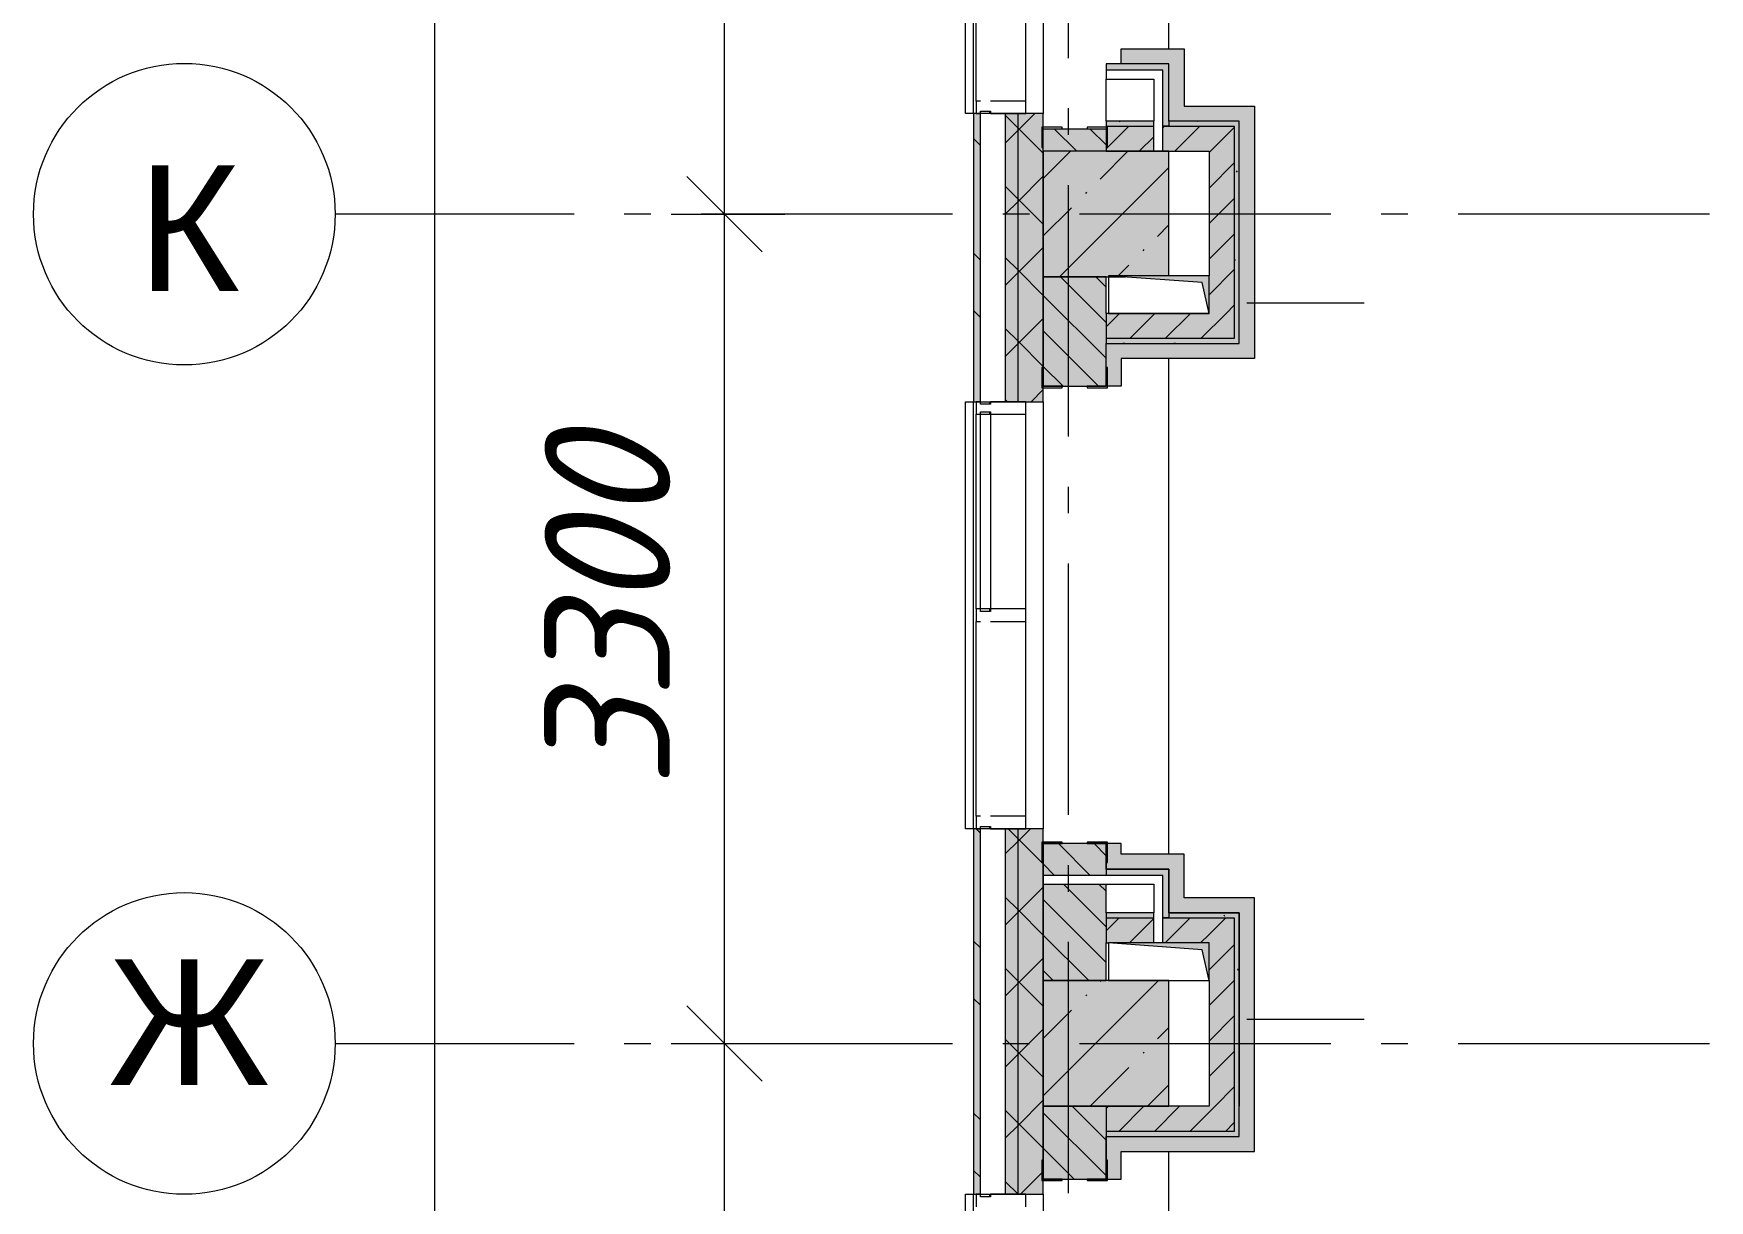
# Model space of a CAD drawing. Header units: millimetres. Extents: x -537608 to 253996, y -217170 to 186033.
# Drawn here: x -372244 to -365576, y -196525 to -191881 of the extents above; entities that cross this region are included whole.
import ezdxf

# ---------------------------------------------------------------- set-up
doc = ezdxf.new("R2010")
doc.units = ezdxf.units.MM
doc.layers.add('PDF _Геометрия', color=7, linetype='Continuous')
doc.layers.add('PDF _Текст', color=7, linetype='Continuous')
doc.layers.add('PDF _Сплошная заливка', color=7, linetype='Continuous', true_color=0xffffff)
doc.styles.add('PDF ArialMT', font='arial.ttf')
doc.styles.add('PDF ISOCPEUR Italic', font='isocpeui.ttf')

msp = doc.modelspace()

# ---------------------------------------------------------------- hatches: boundary and pattern name
at = {"layer": 'PDF _Сплошная заливка', "transparency": 33554559}
h = msp.add_hatch(color=256, dxfattribs=at)
h.paths.add_polyline_path([(-368476.2036, -212276.6571), (-368476.2036, -202998.6278), (-368503.2016, -202998.6278), (-368503.2016, -212276.6571), (-368496.3552, -212276.6571)], flags=0)
h.paths.add_polyline_path([(-368496.3552, -201298.6289), (-368476.2036, -201298.6289), (-368476.2036, -198199.6529), (-368503.2016, -198199.6529), (-368503.2016, -201298.6289)], flags=0)
h.paths.add_polyline_path([(-368496.3552, -196499.6518), (-368476.2036, -196499.6518), (-368476.2036, -195045.8519), (-368503.2016, -195045.8519), (-368503.2016, -196499.6518)], flags=0)
h.paths.add_polyline_path([(-368503.2016, -193345.8508), (-368476.2036, -193345.8508), (-368476.2036, -192199.65), (-368503.2016, -192199.65)], flags=0)
h.paths.add_polyline_path([(-368503.2016, -190499.649), (-368476.2036, -190499.649), (-368476.2036, -189199.6475), (-368503.2016, -189199.6475)], flags=0)
h.paths.add_polyline_path([(-368503.2016, -187499.6486), (-368476.2036, -187499.6486), (-368476.2036, -186199.6472), (-368503.2016, -186199.6472)], flags=0)
h.paths.add_polyline_path([(-368503.2016, -184499.6461), (-368476.2036, -184499.6461), (-368476.2036, -183072.6461), (-368503.2016, -183072.6461)], flags=0)
h = msp.add_hatch(color=256, dxfattribs=at)
h.paths.add_polyline_path([(-368376.2031, -212149.6586), (-368326.2029, -212149.6586), (-368326.2029, -202998.6278), (-368376.2031, -202998.6278), (-368376.2031, -211753.5623)], flags=0)
h.paths.add_polyline_path([(-368376.2031, -201298.6289), (-368326.2029, -201298.6289), (-368326.2029, -198199.6529), (-368376.2031, -198201.9953), (-368376.2031, -201054.9574)], flags=0)
h.paths.add_polyline_path([(-368376.2031, -196499.6518), (-368326.2029, -196499.6518), (-368326.2029, -195045.8519), (-368376.2031, -195045.8519), (-368376.2031, -196062.2726)], flags=0)
h.paths.add_polyline_path([(-368376.2031, -193345.8508), (-368326.2029, -193345.8508), (-368326.2029, -192199.65), (-368376.2031, -192199.65), (-368376.2031, -193209.3104)], flags=0)
h.paths.add_polyline_path([(-368326.2029, -190499.649), (-368326.2029, -189199.6475), (-368376.2031, -189199.6475), (-368376.2031, -190499.649)], flags=0)
h.paths.add_polyline_path([(-368326.2029, -187499.6486), (-368326.2029, -186199.6472), (-368376.2031, -186199.6472), (-368376.2031, -187499.6486)], flags=0)
h.paths.add_polyline_path([(-368376.2031, -184499.6461), (-368326.2029, -184499.6461), (-368326.2029, -183199.6468), (-368376.2031, -183199.6468), (-368376.2031, -183937.1845)], flags=0)
h = msp.add_hatch(color=256, dxfattribs=at)
h.paths.add_polyline_path([(-368326.2029, -212099.6584), (-368226.2024, -212099.6584), (-368226.2024, -202998.6278), (-368326.2029, -202998.6278), (-368326.2029, -211753.5623)], flags=0)
h.paths.add_polyline_path([(-368326.2029, -201298.6289), (-368226.2024, -201298.6289), (-368226.2024, -198199.6529), (-368326.2029, -198201.9953), (-368326.2029, -201054.9574)], flags=0)
h.paths.add_polyline_path([(-368326.2029, -196499.6518), (-368226.2024, -196499.6518), (-368226.2024, -195045.8519), (-368326.2029, -195045.8519), (-368326.2029, -196062.2726)], flags=0)
h.paths.add_polyline_path([(-368226.2024, -193345.8508), (-368226.2024, -192199.65), (-368326.2029, -192199.65), (-368326.2029, -193345.8508)], flags=0)
h.paths.add_polyline_path([(-368226.2024, -190499.649), (-368226.2024, -189199.6475), (-368326.2029, -189199.6475), (-368326.2029, -190499.649)], flags=0)
h.paths.add_polyline_path([(-368226.2024, -187499.6486), (-368226.2024, -186199.6472), (-368326.2029, -186199.6472), (-368326.2029, -187499.6486)], flags=0)
h.paths.add_polyline_path([(-368226.2024, -184499.6461), (-368226.2024, -183249.647), (-368326.2029, -183249.647), (-368326.2029, -184499.6461)], flags=0)
h = msp.add_hatch(color=256, dxfattribs=at)
h.paths.add_polyline_path([(-368226.2024, -200049.6524), (-367976.2013, -200049.6524), (-367976.2013, -199919.6527), (-368226.2024, -199919.6527)], flags=0)
h.paths.add_polyline_path([(-367976.2013, -199884.6522), (-367976.2013, -198259.6515), (-368226.2024, -198259.6515), (-368226.2024, -199884.6522), (-368074.7206, -199884.6522)], flags=0)
h.paths.add_polyline_path([(-367976.2013, -196439.6511), (-367976.2013, -196149.6503), (-368226.2024, -196149.6503), (-368226.2024, -196439.6511), (-368074.7206, -196439.6511)], flags=0)
h.paths.add_polyline_path([(-367976.2013, -195649.6502), (-367976.2013, -195265.8516), (-368226.2024, -195265.8516), (-368226.2024, -195649.6502)], flags=0)
h.paths.add_polyline_path([(-367976.2013, -195230.851), (-367976.2013, -195104.6512), (-368226.2024, -195104.6512), (-368226.2024, -195230.851), (-368074.7206, -195230.851)], flags=0)
h.paths.add_polyline_path([(-368074.7206, -193284.6509), (-367976.2013, -193284.6509), (-367976.2013, -192849.6508), (-368226.2024, -192849.6508), (-368226.2024, -193284.6509)], flags=0)
h.paths.add_polyline_path([(-368226.2024, -192349.6485), (-367976.2013, -192349.6485), (-367976.2013, -192259.6486), (-368226.2024, -192259.6486)], flags=0)
h.paths.add_polyline_path([(-368226.2024, -190439.6482), (-367976.2013, -190439.6482), (-367976.2013, -189259.6482), (-368226.2024, -189259.6482), (-368226.2024, -190356.3483)], flags=0)
h.paths.add_polyline_path([(-368226.2024, -187439.6479), (-367976.2013, -187439.6479), (-367976.2013, -187002.4495), (-368226.2024, -187002.4495)], flags=0)
h.paths.add_polyline_path([(-368226.2024, -186967.4489), (-367976.2013, -186967.4489), (-367976.2013, -186849.6479), (-368226.2024, -186849.6479)], flags=0)
h.paths.add_polyline_path([(-367976.2013, -186349.6478), (-367976.2013, -186259.6478), (-368226.2024, -186259.6478), (-368226.2024, -186349.6478), (-368074.7206, -186349.6478)], flags=0)
h.paths.add_polyline_path([(-368226.2024, -184439.6475), (-367976.2013, -184439.6475), (-367976.2013, -184008.5894), (-368226.2024, -184008.5894)], flags=0)
h.paths.add_polyline_path([(-368074.7206, -183973.591), (-367976.2013, -183973.591), (-367976.2013, -183849.6475), (-368226.2024, -183849.6475), (-368226.2024, -183973.591)], flags=0)
at = {"layer": 'PDF _Сплошная заливка', "true_color": 0x77b143, "transparency": 33554559}
for points in [[(-367751.2003, -192026.9336), (-367726.2002, -192026.9336), (-367726.2002, -192001.9334), (-367976.2013, -192001.9334), (-367976.2013, -192026.9336)], [(-367751.2003, -192249.6502), (-367726.2002, -192249.6502), (-367726.2002, -192026.9336), (-367751.2003, -192026.9336), (-367751.2003, -192229.6493)], [(-367751.2003, -195230.851), (-367726.2002, -195230.851), (-367726.2002, -195205.8509), (-367976.2013, -195205.8509), (-367976.2013, -195230.851)], [(-367751.2003, -195399.6512), (-367726.2002, -195399.6512), (-367726.2002, -195230.851), (-367751.2003, -195230.851), (-367751.2003, -195379.6503)]]:
    msp.add_hatch(color=75, dxfattribs=at).paths.add_polyline_path(points)
at = {"layer": 'PDF _Сплошная заливка', "true_color": 0xff7d7d, "transparency": 33554559}
for points in [[(-367446.2041, -192229.6493), (-367446.2041, -192169.6486), (-367726.2002, -192169.6486), (-367726.2002, -192229.6493), (-367653.0859, -192229.6493)], [(-367446.2041, -193114.6493), (-367386.2056, -193114.6493), (-367386.2056, -192169.6486), (-367446.2041, -192169.6486), (-367446.2041, -192994.6501)], [(-367446.2041, -195379.6503), (-367446.2041, -195319.6518), (-367726.2002, -195319.6518), (-367726.2002, -195379.6503), (-367653.0859, -195379.6503)], [(-367446.2041, -196269.6516), (-367386.2056, -196269.6516), (-367386.2056, -195319.6518), (-367446.2041, -195319.6518), (-367446.2041, -196149.6503)]]:
    msp.add_hatch(color=11, dxfattribs=at).paths.add_polyline_path(points)
at = {"layer": 'PDF _Сплошная заливка', "transparency": 33554559}
h = msp.add_hatch(color=256, dxfattribs=at)
h.paths.add_polyline_path([(-367976.2013, -192349.6485), (-367786.2074, -192349.6485), (-367786.2074, -192249.6502), (-367976.2013, -192249.6502), (-367976.2013, -192259.6486)], flags=0)
h.paths.add_polyline_path([(-367566.2012, -192349.6485), (-367566.2012, -192249.6502), (-367751.2003, -192249.6502), (-367751.2003, -192349.6485), (-367653.0859, -192349.6485)], flags=0)
for points in [[(-367966.203, -192849.6508), (-367898.4797, -192849.6508), (-367966.203, -192844.6494), (-367726.2002, -192844.6494), (-367726.2002, -192349.6485), (-368226.2024, -192349.6485), (-368226.2024, -192849.6508), (-367976.2013, -192849.6508)], [(-367466.2008, -193094.6506), (-367466.2008, -192994.6501), (-367976.2013, -192994.6501), (-367976.2013, -193094.6506), (-367566.2012, -193094.6506)], [(-367566.2012, -196149.6503), (-367466.2008, -196149.6503), (-367466.2008, -195399.6512), (-367566.2012, -195399.6512), (-367566.2012, -195649.6502)], [(-367726.2002, -196149.6503), (-367726.2002, -195649.6502), (-368226.2024, -195649.6502), (-368226.2024, -196149.6503), (-367976.2013, -196149.6503)]]:
    msp.add_hatch(color=256, dxfattribs=at).paths.add_polyline_path(points)
h = msp.add_hatch(color=256, dxfattribs=at)
h.paths.add_polyline_path([(-367466.2008, -195399.6512), (-367466.2008, -195379.6503), (-367726.2002, -195379.6503), (-367726.2002, -195399.6512), (-367566.2012, -195399.6512)], flags=0)
h.paths.add_polyline_path([(-367786.2074, -195399.6512), (-367786.2074, -195379.6503), (-367976.2013, -195379.6503), (-367976.2013, -195399.6512)], flags=0)
h = msp.add_hatch(color=256, dxfattribs=at)
h.paths.add_polyline_path([(-367566.2012, -195499.6517), (-367566.2012, -195399.6512), (-367751.2003, -195399.6512), (-367751.2003, -195499.6517), (-367593.7074, -195499.6517)], flags=0)
h.paths.add_polyline_path([(-367786.2074, -195499.6517), (-367786.2074, -195399.6512), (-367976.2013, -195399.6512), (-367976.2013, -195499.6517), (-367966.203, -195499.6517)], flags=0)
at = {"layer": 'PDF _Сплошная заливка', "true_color": 0xff7d7d, "transparency": 33554559}
h = msp.add_hatch(color=11, dxfattribs=at)
h.paths.add_polyline_path([(-367976.2013, -199859.652), (-367916.2027, -199859.652), (-367916.2027, -198259.6515), (-367976.2013, -198259.6515), (-367976.2013, -199628.4764)], flags=0)
h.paths.add_polyline_path([(-367976.2013, -196439.6511), (-367916.2027, -196439.6511), (-367916.2027, -196269.6516), (-367976.2013, -196269.6516)], flags=0)

# ---------------------------------------------------------------- linework, layer by layer
at = {"layer": 'PDF _Геометрия', "lineweight": 9}
for p, q in [((-370647.0623, -212139.656), (-370647.0623, -124259.6211)), ((-369494.8612, -192599.6497), (-369494.8612, -186599.6468)), ((-368503.2016, -192199.65), (-368503.2016, -190499.649)), ((-368493.2032, -192149.6498), (-368493.2032, -191374.6485)), ((-368296.2079, -192149.6498), (-368296.2079, -191374.6485)), ((-367916.2027, -192001.9334), (-367916.2027, -191941.9327)), ((-367916.2027, -191941.9327), (-367726.2002, -191941.9327)), ((-367726.2002, -191941.9327), (-367666.2017, -191941.9327)), ((-367666.2017, -191941.9327), (-367666.2017, -192169.6486)), ((-367726.2002, -192001.9334), (-367976.2013, -192001.9334)), ((-367976.2013, -192001.9334), (-367976.2013, -192026.9336)), ((-367976.2013, -192026.9336), (-367976.2013, -192061.9341)), ((-367751.2003, -192026.9336), (-367976.2013, -192026.9336)), ((-367726.2002, -192001.9334), (-367916.2027, -192001.9334)), ((-367751.2003, -192061.9341), (-367751.2003, -192026.9336)), ((-367726.2002, -192169.6486), (-367726.2002, -192001.9334)), ((-367726.2002, -192026.9336), (-367726.2002, -192001.9334)), ((-367726.2002, -192061.9341), (-367726.2002, -192026.9336)), ((-367976.2013, -192061.9341), (-367786.2074, -192061.9341)), ((-367786.2074, -192061.9341), (-367786.2074, -192229.6493)), ((-367751.2003, -192229.6493), (-367751.2003, -192061.9341)), ((-367726.2002, -192229.6493), (-367726.2002, -192061.9341)), ((-368476.2036, -192149.6498), (-368493.2032, -192149.6498)), ((-368493.2032, -192149.6498), (-368493.2032, -192199.65)), ((-368296.2079, -192149.6498), (-368436.2016, -192149.6498)), ((-368296.2079, -192199.65), (-368296.2079, -192149.6498)), ((-368503.2016, -192199.65), (-368503.2016, -193345.8508)), ((-368476.2036, -192199.65), (-368503.2016, -192199.65)), ((-368493.2032, -192199.65), (-368476.2036, -192199.65)), ((-368476.2036, -192199.65), (-368476.2036, -192189.6495)), ((-368476.2036, -192189.6495), (-368436.2016, -192189.6495)), ((-368376.2031, -192199.65), (-368476.2036, -192199.65)), ((-368476.2036, -193345.8508), (-368476.2036, -192199.65)), ((-368436.2016, -192189.6495), (-368436.2016, -192199.65)), ((-368436.2016, -192199.65), (-368296.2079, -192199.65)), ((-368326.2029, -192199.65), (-368376.2031, -192199.65)), ((-368376.2031, -193345.8508), (-368376.2031, -192199.65)), ((-368326.2029, -192257.1856), (-368376.2031, -192207.1854)), ((-368326.2029, -192266.017), (-368259.8402, -192199.65)), ((-368226.2024, -192199.65), (-368326.2029, -192199.65)), ((-368326.2029, -193345.8508), (-368326.2029, -192199.65)), ((-368226.2024, -193345.8508), (-368226.2024, -192199.65)), ((-367786.2074, -192229.6493), (-367976.2013, -192229.6493)), ((-367976.2013, -192229.6493), (-367976.2013, -192249.6502)), ((-367786.2074, -192249.6502), (-367786.2074, -192229.6493)), ((-367751.2003, -192249.6502), (-367751.2003, -192229.6493)), ((-367726.2002, -192229.6493), (-367726.2002, -192169.6486)), ((-367446.2041, -192229.6493), (-367726.2002, -192229.6493)), ((-367726.2002, -192229.6493), (-367726.2002, -192249.6502)), ((-367566.2012, -192229.6493), (-367726.2002, -192229.6493)), ((-367666.2017, -192169.6486), (-367446.2041, -192169.6486)), ((-367466.2008, -192229.6493), (-367566.2012, -192229.6493)), ((-367446.2041, -192229.6493), (-367466.2008, -192229.6493)), ((-367446.2041, -192169.6486), (-367386.2056, -192169.6486)), ((-367446.2041, -192994.6501), (-367446.2041, -192229.6493)), ((-367446.2041, -192994.6501), (-367446.2041, -192229.6493)), ((-367386.2056, -192169.6486), (-367386.2056, -193114.6493)), ((-368376.2031, -192316.0172), (-368326.2029, -192266.017)), ((-368226.2024, -192357.186), (-368326.2029, -192257.1856)), ((-368226.2024, -192349.6485), (-368226.2024, -192259.6486)), ((-368226.2024, -192259.6486), (-367976.2013, -192259.6486)), ((-368092.3145, -192349.6485), (-368182.3166, -192259.6486)), ((-367976.2013, -192324.3427), (-368040.8933, -192259.6486)), ((-367976.2013, -192340.281), (-367885.5705, -192249.6502)), ((-367976.2013, -192249.6502), (-367976.2013, -192259.6486)), ((-367976.2013, -192249.6502), (-367786.2074, -192249.6502)), ((-367976.2013, -192259.6486), (-367976.2013, -192349.6485)), ((-367844.1563, -192349.6485), (-367786.2074, -192291.7018)), ((-367786.2074, -192349.6485), (-367786.2074, -192249.6502)), ((-367751.2003, -192256.7012), (-367744.1559, -192249.6502)), ((-367726.2002, -192249.6502), (-367751.2003, -192249.6502)), ((-367751.2003, -192249.6502), (-367726.2002, -192249.6502)), ((-367751.2003, -192349.6485), (-367751.2003, -192249.6502)), ((-367726.2002, -192249.6502), (-367566.2012, -192249.6502)), ((-367702.733, -192349.6485), (-367602.7326, -192249.6502)), ((-367566.2012, -192249.6502), (-367466.2008, -192249.6502)), ((-367566.2012, -192354.5443), (-367466.2008, -192254.5439)), ((-367466.2008, -192249.6502), (-367466.2008, -192994.6501)), ((-368226.2024, -192458.0239), (-368117.8313, -192349.6485)), ((-367976.2013, -192349.6485), (-368226.2024, -192349.6485)), ((-368226.2024, -192349.6485), (-368226.2024, -192849.6508)), ((-367976.2013, -192349.6485), (-368226.2024, -192349.6485)), ((-368000.168, -192460.0822), (-367889.73, -192349.6485)), ((-367726.2002, -192349.6485), (-367976.2013, -192349.6485)), ((-367976.2013, -192349.6485), (-367786.2074, -192349.6485)), ((-367786.2074, -192349.6485), (-367751.2003, -192349.6485)), ((-367751.2003, -192349.6485), (-367566.2012, -192349.6485)), ((-367726.2002, -192844.6494), (-367726.2002, -192349.6485)), ((-367566.2012, -192349.6485), (-367566.2012, -192844.6494)), ((-368161.631, -192849.6508), (-367726.2002, -192414.22)), ((-367566.2012, -192495.9655), (-367466.2008, -192395.965)), ((-368326.2029, -192540.0278), (-368376.2031, -192490.0276)), ((-368326.2029, -192548.8592), (-368226.2024, -192448.8588)), ((-368376.2031, -192598.8595), (-368326.2029, -192548.8592)), ((-368226.2024, -192640.0283), (-368326.2029, -192540.0278)), ((-368057.1868, -192517.1075), (-368052.4504, -192512.3645)), ((-367566.2012, -192637.3866), (-367466.2008, -192537.3862)), ((-369706.9874, -192599.6497), (-369494.8612, -192599.6497)), ((-369494.8612, -195899.6513), (-369494.8612, -192599.6497)), ((-369494.8612, -192599.6497), (-369254.8584, -192599.6497)), ((-368226.2024, -192686.1209), (-368114.2143, -192574.1307)), ((-367772.0668, -192688.1813), (-367726.2002, -192642.319)), ((-367566.2012, -192778.8078), (-367466.2008, -192678.8095)), ((-368326.2029, -192831.7016), (-368226.2024, -192731.7011)), ((-367829.0942, -192745.2044), (-367824.3491, -192740.4637)), ((-368326.2029, -192822.8702), (-368376.2031, -192772.8699)), ((-368376.2031, -192881.7018), (-368326.2029, -192831.7016)), ((-368226.2024, -192922.8706), (-368326.2029, -192822.8702)), ((-367928.5349, -192844.6494), (-367886.1131, -192802.2298)), ((-367566.2012, -192920.2311), (-367466.2008, -192820.2306)), ((-367976.2013, -192849.6508), (-368226.2024, -192849.6508)), ((-368226.2024, -192849.6508), (-368226.2024, -193284.6509)), ((-368226.2024, -192849.6508), (-367976.2013, -192849.6508)), ((-367976.2013, -193031.4484), (-368158.0055, -192849.6508)), ((-367976.2013, -192890.0272), (-368016.5821, -192849.6508)), ((-367976.2013, -192994.6501), (-367976.2013, -192849.6508)), ((-367976.2013, -192849.6508), (-367898.4797, -192849.6508)), ((-367976.2013, -193172.8717), (-368226.2024, -192922.8706)), ((-367499.2013, -192994.6501), (-367466.2008, -192961.6517)), ((-367416.2006, -192951.9764), (-366950.0514, -192951.9764)), ((-368326.2029, -193114.5438), (-368226.2024, -193014.5455)), ((-367976.2013, -193047.3867), (-367923.4626, -192994.6501)), ((-367566.2012, -192994.6501), (-367976.2013, -192994.6501)), ((-367976.2013, -192994.6501), (-367976.2013, -193094.6506)), ((-367882.0483, -193094.6506), (-367782.0479, -192994.6501)), ((-367740.625, -193094.6506), (-367640.6245, -192994.6501)), ((-367599.2017, -193094.6506), (-367499.2013, -192994.6501)), ((-367466.2008, -192994.6501), (-367466.2008, -193094.6506)), ((-367446.2041, -193094.6506), (-367446.2041, -192994.6501)), ((-368326.2029, -193105.7145), (-368376.2031, -193055.7143)), ((-368005.8432, -193284.6509), (-368226.2024, -193064.2917)), ((-367466.2008, -193094.6506), (-367976.2013, -193094.6506)), ((-367976.2013, -193094.6506), (-367976.2013, -193114.6493)), ((-367446.2041, -193114.6493), (-367446.2041, -193094.6506)), ((-367446.2041, -193114.6493), (-367446.2041, -193094.6506)), ((-368376.2031, -193164.544), (-368326.2029, -193114.5438)), ((-368226.2024, -193205.7128), (-368326.2029, -193105.7145)), ((-367976.2013, -193284.6509), (-367976.2013, -193114.6493)), ((-367976.2013, -193114.6493), (-367446.2041, -193114.6493)), ((-367976.2013, -193284.6509), (-367976.2013, -193114.6493)), ((-367976.2013, -193114.6493), (-367916.2027, -193114.6493)), ((-367916.2027, -193114.6493), (-367446.2041, -193114.6493)), ((-367386.2056, -193114.6493), (-367386.2056, -193174.65)), ((-368147.2665, -193284.6509), (-368226.2024, -193205.7128)), ((-367386.2056, -193174.65), (-367916.2027, -193174.65)), ((-367916.2027, -193174.65), (-367916.2027, -193284.6509)), ((-368274.6697, -193345.8508), (-368226.2024, -193297.3878)), ((-368226.2024, -193284.6509), (-367976.2013, -193284.6509)), ((-367916.2027, -193284.6509), (-367976.2013, -193284.6509)), ((-368503.2016, -193345.8508), (-368476.2036, -193345.8508)), ((-368503.2016, -195045.8519), (-368503.2016, -193345.8508)), ((-368476.2036, -193345.8508), (-368493.2032, -193345.8508)), ((-368493.2032, -193345.8508), (-368493.2032, -193395.851)), ((-368476.2036, -193345.8508), (-368376.2031, -193345.8508)), ((-368476.2036, -193355.8513), (-368476.2036, -193345.8508)), ((-368436.2016, -193355.8513), (-368476.2036, -193355.8513)), ((-368296.2079, -193345.8508), (-368436.2016, -193345.8508)), ((-368436.2016, -193345.8508), (-368436.2016, -193355.8513)), ((-368368.9089, -193345.8508), (-368376.2031, -193338.5566)), ((-368376.2031, -193345.8508), (-368326.2029, -193345.8508)), ((-368326.2029, -193345.8508), (-368226.2024, -193345.8508)), ((-368296.2079, -193395.851), (-368296.2079, -193345.8508)), ((-368493.2032, -194170.8502), (-368493.2032, -193395.851)), ((-368493.2032, -193395.851), (-368476.2036, -193395.851)), ((-368476.2036, -193385.8506), (-368436.2016, -193385.8506)), ((-368476.2036, -193395.851), (-368476.2036, -193385.8506)), ((-368476.2036, -193395.851), (-368436.2016, -193395.851)), ((-368476.2036, -194170.8502), (-368476.2036, -193395.851)), ((-368436.2016, -193385.8506), (-368436.2016, -193395.851)), ((-368436.2016, -193395.851), (-368436.2016, -194170.8502)), ((-368436.2016, -193395.851), (-368296.2079, -193395.851)), ((-368296.2079, -194170.8502), (-368296.2079, -193395.851)), ((-368476.2036, -194170.8502), (-368493.2032, -194170.8502)), ((-368493.2032, -194170.8502), (-368493.2032, -194220.8504)), ((-368493.2032, -194995.8517), (-368493.2032, -194220.8504)), ((-368493.2032, -194220.8504), (-368476.2036, -194220.8504)), ((-368436.2016, -194170.8502), (-368476.2036, -194170.8502)), ((-368476.2036, -194180.8506), (-368476.2036, -194170.8502)), ((-368436.2016, -194180.8506), (-368476.2036, -194180.8506)), ((-368296.2079, -194170.8502), (-368436.2016, -194170.8502)), ((-368436.2016, -194170.8502), (-368436.2016, -194180.8506)), ((-368436.2016, -194220.8504), (-368296.2079, -194220.8504)), ((-368296.2079, -194220.8504), (-368296.2079, -194170.8502)), ((-368296.2079, -194995.8517), (-368296.2079, -194220.8504)), ((-368476.2036, -194995.8517), (-368493.2032, -194995.8517)), ((-368493.2032, -194995.8517), (-368493.2032, -195045.8519)), ((-368296.2079, -194995.8517), (-368436.2016, -194995.8517)), ((-368296.2079, -195045.8519), (-368296.2079, -194995.8517)), ((-368503.2016, -195045.8519), (-368503.2016, -196499.6518)), ((-368476.2036, -195045.8519), (-368503.2016, -195045.8519)), ((-368493.2032, -195045.8519), (-368476.2036, -195045.8519)), ((-368476.2036, -195045.8519), (-368476.2036, -195035.8514)), ((-368476.2036, -195035.8514), (-368436.2016, -195035.8514)), ((-368376.2031, -195045.8519), (-368476.2036, -195045.8519)), ((-368476.2036, -196499.6518), (-368476.2036, -195045.8519)), ((-368436.2016, -195035.8514), (-368436.2016, -195045.8519)), ((-368436.2016, -195045.8519), (-368296.2079, -195045.8519)), ((-368326.2029, -195045.8519), (-368376.2031, -195045.8519)), ((-368376.2031, -196499.6518), (-368376.2031, -195045.8519)), ((-368376.2031, -195144.4443), (-368326.2029, -195094.4441)), ((-368326.2029, -195085.6127), (-368365.9636, -195045.8519)), ((-368326.2029, -195094.4441), (-368277.615, -195045.8519)), ((-368226.2024, -195045.8519), (-368326.2029, -195045.8519)), ((-368326.2029, -196499.6518), (-368326.2029, -195045.8519)), ((-368226.2024, -195185.6131), (-368326.2029, -195085.6127)), ((-368226.2024, -196499.6518), (-368226.2024, -195045.8519)), ((-367976.2013, -195104.6512), (-368226.2024, -195104.6512)), ((-368226.2024, -195104.6512), (-368226.2024, -195230.851)), ((-368039.5412, -195230.851), (-368165.7475, -195104.6512)), ((-367976.2013, -195152.7698), (-368024.3242, -195104.6512)), ((-367976.2013, -195205.8509), (-367976.2013, -195104.6512)), ((-367916.2027, -195104.6512), (-367976.2013, -195104.6512)), ((-367976.2013, -195104.6512), (-367976.2013, -195205.8509)), ((-367916.2027, -195145.8502), (-367916.2027, -195104.6512)), ((-367726.2002, -195145.8502), (-367916.2027, -195145.8502)), ((-367666.2017, -195145.8502), (-367726.2002, -195145.8502)), ((-367666.2017, -195319.6518), (-367666.2017, -195145.8502)), ((-368180.9645, -195230.851), (-368226.2024, -195185.6131)), ((-368226.2024, -195230.851), (-368226.2024, -195265.8516)), ((-367976.2013, -195230.851), (-368226.2024, -195230.851)), ((-367916.2027, -195205.8509), (-367976.2013, -195205.8509)), ((-367976.2013, -195205.8509), (-367726.2002, -195205.8509)), ((-367976.2013, -195205.8509), (-367976.2013, -195230.851)), ((-367751.2003, -195230.851), (-367976.2013, -195230.851)), ((-367726.2002, -195205.8509), (-367916.2027, -195205.8509)), ((-367751.2003, -195265.8516), (-367751.2003, -195230.851)), ((-367726.2002, -195319.6518), (-367726.2002, -195205.8509)), ((-367726.2002, -195205.8509), (-367726.2002, -195230.851)), ((-367726.2002, -195230.851), (-367726.2002, -195265.8516)), ((-368326.2029, -195377.2864), (-368226.2024, -195277.2881)), ((-368226.2024, -195265.8516), (-368226.2024, -195649.6502)), ((-368226.2024, -195265.8516), (-367976.2013, -195265.8516)), ((-367976.2013, -195435.6142), (-368145.9661, -195265.8516)), ((-367976.2013, -195294.1909), (-368004.5428, -195265.8516)), ((-367976.2013, -195379.6503), (-367976.2013, -195265.8516)), ((-367976.2013, -195265.8516), (-367786.2074, -195265.8516)), ((-367786.2074, -195265.8516), (-367786.2074, -195379.6503)), ((-367751.2003, -195379.6503), (-367751.2003, -195265.8516)), ((-367726.2002, -195265.8516), (-367726.2002, -195379.6503)), ((-368326.2029, -195368.4571), (-368376.2031, -195318.4569)), ((-367976.2013, -195577.0354), (-368226.2024, -195327.0343)), ((-367726.2002, -195379.6503), (-367726.2002, -195319.6518)), ((-367446.2041, -195319.6518), (-367666.2017, -195319.6518)), ((-367386.2056, -195319.6518), (-367446.2041, -195319.6518)), ((-367386.2056, -196269.6516), (-367386.2056, -195319.6518)), ((-368376.2031, -195427.2866), (-368326.2029, -195377.2864)), ((-368226.2024, -195468.4554), (-368326.2029, -195368.4571)), ((-367786.2074, -195379.6503), (-367976.2013, -195379.6503)), ((-367976.2013, -195379.6503), (-367976.2013, -195399.6512)), ((-367976.2013, -195451.5504), (-367924.3065, -195399.6512)), ((-367976.2013, -195399.6512), (-367786.2074, -195399.6512)), ((-367976.2013, -195399.6512), (-367976.2013, -195499.6517)), ((-367882.8836, -195499.6517), (-367786.2074, -195402.9733)), ((-367786.2074, -195399.6512), (-367786.2074, -195379.6503)), ((-367786.2074, -195499.6517), (-367786.2074, -195399.6512)), ((-367751.2003, -195399.6512), (-367751.2003, -195379.6503)), ((-367726.2002, -195399.6512), (-367751.2003, -195399.6512)), ((-367751.2003, -195399.6512), (-367726.2002, -195399.6512)), ((-367751.2003, -195499.6517), (-367751.2003, -195399.6512)), ((-367741.4604, -195499.6517), (-367641.4599, -195399.6512)), ((-367446.2041, -195379.6503), (-367726.2002, -195379.6503)), ((-367726.2002, -195379.6503), (-367726.2002, -195399.6512)), ((-367726.2002, -195379.6503), (-367566.2012, -195379.6503)), ((-367726.2002, -195399.6512), (-367566.2012, -195399.6512)), ((-367566.2012, -195379.6503), (-367466.2008, -195379.6503)), ((-367566.2012, -195465.8158), (-367500.0366, -195399.6512)), ((-367566.2012, -195399.6512), (-367466.2008, -195399.6512)), ((-367466.2008, -195379.6503), (-367446.2041, -195379.6503)), ((-367466.2008, -195399.6512), (-367466.2008, -196149.6503)), ((-367446.2041, -196149.6503), (-367446.2041, -195379.6503)), ((-367446.2041, -195379.6503), (-367446.2041, -196149.6503)), ((-368045.0097, -195649.6502), (-368226.2024, -195468.4554)), ((-367976.2013, -195649.6502), (-367976.2013, -195499.6517)), ((-367976.2013, -195499.6517), (-367966.203, -195499.6517)), ((-367600.0371, -195499.6517), (-367566.2012, -195465.8158)), ((-368326.2029, -195660.1308), (-368226.2024, -195560.1304)), ((-367566.2012, -195607.237), (-367466.2008, -195507.2366)), ((-368326.2029, -195651.2994), (-368376.2031, -195601.2991)), ((-368186.4331, -195649.6502), (-368226.2024, -195609.8765)), ((-368376.2031, -195710.131), (-368326.2029, -195660.1308)), ((-368226.2024, -195751.2998), (-368326.2029, -195651.2994)), ((-368226.2024, -195651.4027), (-368224.4542, -195649.6502)), ((-368226.2024, -196107.6009), (-367768.2517, -195649.6502)), ((-368226.2024, -195649.6502), (-367976.2013, -195649.6502)), ((-367976.2013, -195649.6502), (-368226.2024, -195649.6502)), ((-368226.2024, -195649.6502), (-368226.2024, -196149.6503)), ((-368000.168, -195653.4631), (-367996.353, -195649.6502)), ((-367726.2002, -195649.6502), (-367976.2013, -195649.6502)), ((-367726.2002, -196149.6503), (-367726.2002, -195649.6502)), ((-367566.2012, -195748.6582), (-367466.2008, -195648.6577)), ((-367566.2012, -195649.6502), (-367566.2012, -196149.6503)), ((-368057.1868, -195710.4863), (-368052.4504, -195705.7454)), ((-368226.2024, -195879.5018), (-368114.2143, -195767.5116)), ((-367566.2012, -195890.0793), (-367466.2008, -195790.0788)), ((-367416.2006, -195803.6597), (-366950.0514, -195803.6597)), ((-369706.9874, -195899.6513), (-369494.8612, -195899.6513)), ((-369494.8612, -200449.6521), (-369494.8612, -195899.6513)), ((-369494.8612, -195899.6513), (-369254.8584, -195899.6513)), ((-368326.2029, -195934.1417), (-368376.2031, -195884.1414)), ((-368326.2029, -195942.9731), (-368226.2024, -195842.9726)), ((-367772.0668, -195881.5601), (-367726.2002, -195835.7)), ((-368376.2031, -195992.9733), (-368326.2029, -195942.9731)), ((-368226.2024, -196034.1421), (-368326.2029, -195934.1417)), ((-367829.0942, -195938.5854), (-367824.3491, -195933.8445)), ((-367566.2012, -196031.5004), (-367466.2008, -195931.4999)), ((-368040.1527, -196149.6503), (-367886.1131, -195995.6107)), ((-367812.06, -196149.6503), (-367726.2002, -196063.7969)), ((-367542.9321, -196149.6503), (-367466.2008, -196072.9233)), ((-368326.2029, -196216.9839), (-368376.2031, -196166.9837)), ((-368326.2029, -196225.8153), (-368226.2024, -196125.8149)), ((-367976.2013, -196149.6503), (-368226.2024, -196149.6503)), ((-368226.2024, -196149.6503), (-368226.2024, -196439.6511)), ((-368226.2024, -196149.6503), (-367976.2013, -196149.6503)), ((-367976.2013, -196284.1411), (-368110.6921, -196149.6503)), ((-367976.2013, -196158.6582), (-367967.1934, -196149.6503)), ((-367566.2012, -196149.6503), (-367976.2013, -196149.6503)), ((-367976.2013, -196149.6503), (-367726.2002, -196149.6503)), ((-367976.2013, -196149.6503), (-367976.2013, -196249.6507)), ((-367925.7791, -196249.6507), (-367825.7787, -196149.6503)), ((-367784.3558, -196249.6507), (-367684.3554, -196149.6503)), ((-367642.9325, -196249.6507), (-367542.9321, -196149.6503)), ((-367466.2008, -196149.6503), (-367466.2008, -196249.6507)), ((-367446.2041, -196249.6507), (-367446.2041, -196149.6503)), ((-368376.2031, -196275.8156), (-368326.2029, -196225.8153)), ((-368226.2024, -196316.9843), (-368326.2029, -196216.9839)), ((-367976.2013, -196425.5643), (-368226.2024, -196175.5632)), ((-367501.5092, -196249.6507), (-367466.2008, -196214.3444)), ((-367466.2008, -196249.6507), (-367976.2013, -196249.6507)), ((-367976.2013, -196249.6507), (-367976.2013, -196269.6516)), ((-367976.2013, -196439.6511), (-367976.2013, -196269.6516)), ((-367976.2013, -196269.6516), (-367446.2041, -196269.6516)), ((-367976.2013, -196269.6516), (-367916.2027, -196269.6516)), ((-367976.2013, -196269.6516), (-367976.2013, -196439.6511)), ((-367916.2027, -196269.6516), (-367446.2041, -196269.6516)), ((-367446.2041, -196269.6516), (-367446.2041, -196249.6507)), ((-367446.2041, -196269.6516), (-367446.2041, -196249.6507)), ((-367386.2056, -196329.6502), (-367386.2056, -196269.6516)), ((-368103.5357, -196439.6511), (-368226.2024, -196316.9843)), ((-367916.2027, -196439.6511), (-367916.2027, -196329.6502)), ((-367916.2027, -196329.6502), (-367386.2056, -196329.6502)), ((-368317.1949, -196499.6518), (-368226.2024, -196408.6593)), ((-368503.2016, -196499.6518), (-368476.2036, -196499.6518)), ((-368503.2016, -198199.6529), (-368503.2016, -196499.6518)), ((-368476.2036, -196499.6518), (-368493.2032, -196499.6518)), ((-368493.2032, -196499.6518), (-368493.2032, -196549.652)), ((-368476.2036, -196499.6518), (-368376.2031, -196499.6518)), ((-368476.2036, -196509.6501), (-368476.2036, -196499.6518)), ((-368296.2079, -196499.6518), (-368436.2016, -196499.6518)), ((-368436.2016, -196499.6518), (-368436.2016, -196509.6501)), ((-368326.3837, -196499.6518), (-368376.2031, -196449.8281)), ((-368376.2031, -196499.6518), (-368326.2029, -196499.6518)), ((-368326.2029, -196499.6518), (-368226.2024, -196499.6518)), ((-368296.2079, -196549.652), (-368296.2079, -196499.6518)), ((-368226.2024, -196439.6511), (-367976.2013, -196439.6511)), ((-367976.2013, -196439.6511), (-367916.2027, -196439.6511)), ((-368436.2016, -196509.6501), (-368476.2036, -196509.6501))]:
    msp.add_line(p, q, dxfattribs=at)
at = {"layer": 'PDF _Геометрия', "color": 9, "lineweight": 9, "true_color": 0xc0c0c0}
for p, q in [((-367726.2002, -191941.9327), (-367726.2002, -189779.6492)), ((-368226.2024, -190499.649), (-368226.2024, -192199.65)), ((-367976.2013, -192229.6493), (-367976.2013, -192061.9341)), ((-367726.2002, -195145.8502), (-367726.2002, -193174.65)), ((-368226.2024, -193345.8508), (-368226.2024, -195045.8519)), ((-367726.2002, -199799.6535), (-367726.2002, -196329.6502)), ((-368226.2024, -196499.6518), (-368226.2024, -198199.6529))]:
    msp.add_line(p, q, dxfattribs=at)
at = {"layer": 'PDF _Геометрия', "color": 253, "lineweight": 9, "true_color": 0xaaaaaa}
for p, q in [((-368536.202, -192199.65), (-368536.202, -190499.649)), ((-368126.202, -191978.4059), (-368126.202, -190978.4058)), ((-368503.2016, -192199.65), (-368536.202, -192199.65)), ((-368438.2082, -192199.65), (-368438.2082, -192189.6495)), ((-368126.202, -192284.2396), (-368126.202, -192178.4068)), ((-368126.202, -193484.2406), (-368126.202, -192484.2405)), ((-370093.2017, -192599.6497), (-371043.5246, -192599.6497)), ((-369787.3702, -192599.6497), (-369893.2009, -192599.6497)), ((-368587.3649, -192599.6497), (-369587.3693, -192599.6497)), ((-368281.5333, -192599.6497), (-368387.364, -192599.6497)), ((-367081.528, -192599.6497), (-368081.5325, -192599.6497)), ((-366775.6965, -192599.6497), (-366881.5358, -192599.6497)), ((-365575.6998, -192599.6497), (-366575.6957, -192599.6497)), ((-367566.2012, -192844.6494), (-367966.203, -192844.6494)), ((-367966.203, -192844.6494), (-367966.203, -192994.6501)), ((-367593.7074, -192872.1491), (-367966.203, -192844.6494)), ((-367566.2012, -192994.6501), (-367593.7074, -192872.1491)), ((-367566.2012, -192994.6501), (-367566.2012, -192844.6494)), ((-367966.203, -192994.6501), (-367566.2012, -192994.6501)), ((-368536.202, -195045.8519), (-368536.202, -193345.8508)), ((-368536.202, -193345.8508), (-368503.2016, -193345.8508)), ((-368438.2082, -193355.8513), (-368438.2082, -193345.8508)), ((-368438.2082, -193395.851), (-368438.2082, -193385.8506)), ((-368126.202, -193790.0743), (-368126.202, -193684.2393)), ((-368126.202, -194990.0731), (-368126.202, -193990.073)), ((-368438.2082, -194180.8506), (-368438.2082, -194170.8502)), ((-368503.2016, -195045.8519), (-368536.202, -195045.8519)), ((-368438.2082, -195045.8519), (-368438.2082, -195035.8514)), ((-368126.202, -195295.9069), (-368126.202, -195190.074)), ((-368126.202, -196495.9078), (-368126.202, -195495.9077)), ((-367566.2012, -195499.6517), (-367966.203, -195499.6517)), ((-367966.203, -195499.6517), (-367966.203, -195649.6502)), ((-367593.7074, -195527.1514), (-367966.203, -195499.6517)), ((-367566.2012, -195649.6502), (-367566.2012, -195499.6517)), ((-367566.2012, -195649.6502), (-367593.7074, -195527.1514)), ((-367966.203, -195649.6502), (-367566.2012, -195649.6502)), ((-371043.5246, -195899.6513), (-370093.2017, -195899.6513)), ((-369893.2009, -195899.6513), (-369787.3702, -195899.6513)), ((-369587.3693, -195899.6513), (-368587.3649, -195899.6513)), ((-368387.364, -195899.6513), (-368281.5333, -195899.6513)), ((-368081.5325, -195899.6513), (-367081.528, -195899.6513)), ((-366881.5358, -195899.6513), (-366775.6965, -195899.6513)), ((-366575.6957, -195899.6513), (-365575.6998, -195899.6513)), ((-368536.202, -198199.6529), (-368536.202, -196499.6518)), ((-368536.202, -196499.6518), (-368503.2016, -196499.6518)), ((-368438.2082, -196509.6501), (-368438.2082, -196499.6518))]:
    msp.add_line(p, q, dxfattribs=at)
at = {"layer": 'PDF _Геометрия', "color": 8, "lineweight": 9, "true_color": 0x787878}
for p, q in [((-367921.0082, -192233.417), (-367923.1869, -192229.6493)), ((-367614.3757, -192229.6493), (-367615.125, -192230.954)), ((-368476.2036, -192326.1899), (-368503.2016, -192299.1897)), ((-367453.8428, -192432.97), (-367457.1928, -192427.1635)), ((-368476.2036, -192782.3882), (-368503.2016, -192755.3879)), ((-367463.023, -192780.2998), (-367466.2008, -192785.8114)), ((-368476.2036, -193010.4851), (-368503.2016, -192983.487)), ((-367909.8042, -193113.491), (-367903.0956, -193113.491)), ((-367706.6083, -193113.491), (-367699.8997, -193113.491)), ((-368476.2036, -195063.3727), (-368493.7286, -195045.8519)), ((-367503.6622, -195394.6758), (-367507.0208, -195388.8692)), ((-368476.2036, -195519.5708), (-368503.2016, -195492.5706)), ((-367450.3895, -195603.2174), (-367453.7394, -195609.0239)), ((-368476.2036, -195747.6699), (-368503.2016, -195720.6697)), ((-368476.2036, -196203.866), (-368503.2016, -196176.8657)), ((-368476.2036, -196431.9651), (-368503.2016, -196404.9649))]:
    msp.add_line(p, q, dxfattribs=at)
at = {"layer": 'PDF _Геометрия', "color": 253, "lineweight": 20, "true_color": 0xaaaaaa}
for p, q in [((-368151.2021, -192253.6504), (-368232.2048, -192253.6504)), ((-368232.2048, -192253.6504), (-368232.2048, -192334.6489)), ((-368226.2024, -192334.6489), (-368226.2024, -192259.6486)), ((-368226.2024, -192259.6486), (-368151.2021, -192259.6486)), ((-368151.2021, -192259.6486), (-368151.2021, -192253.6504)), ((-367970.2075, -192253.6504), (-368051.2017, -192253.6504)), ((-368051.2017, -192253.6504), (-368051.2017, -192259.6486)), ((-368051.2017, -192259.6486), (-367976.2013, -192259.6486)), ((-367976.2013, -192259.6486), (-367976.2013, -192334.6489)), ((-367970.2075, -192334.6489), (-367970.2075, -192253.6504)), ((-368232.2048, -192334.6489), (-368226.2024, -192334.6489)), ((-367976.2013, -192334.6489), (-367970.2075, -192334.6489)), ((-368226.2024, -193209.6506), (-368232.2048, -193209.6506)), ((-368232.2048, -193209.6506), (-368232.2048, -193290.649)), ((-368226.2024, -193284.6509), (-368226.2024, -193209.6506)), ((-367970.2075, -193209.6506), (-367976.2013, -193209.6506)), ((-367976.2013, -193209.6506), (-367976.2013, -193284.6509)), ((-367970.2075, -193290.649), (-367970.2075, -193209.6506)), ((-368232.2048, -193290.649), (-368151.2021, -193290.649)), ((-368151.2021, -193284.6509), (-368226.2024, -193284.6509)), ((-368151.2021, -193290.649), (-368151.2021, -193284.6509)), ((-368051.2017, -193284.6509), (-368051.2017, -193290.649)), ((-367976.2013, -193284.6509), (-368051.2017, -193284.6509)), ((-368051.2017, -193290.649), (-367970.2075, -193290.649)), ((-368151.2021, -195098.651), (-368232.2048, -195098.651)), ((-368232.2048, -195098.651), (-368232.2048, -195179.6515)), ((-368151.2021, -195104.6512), (-368151.2021, -195098.651)), ((-367970.2075, -195098.651), (-368051.2017, -195098.651)), ((-368051.2017, -195098.651), (-368051.2017, -195104.6512)), ((-367970.2075, -195179.6515), (-367970.2075, -195098.651)), ((-368226.2024, -195179.6515), (-368226.2024, -195104.6512)), ((-368226.2024, -195104.6512), (-368151.2021, -195104.6512)), ((-368051.2017, -195104.6512), (-367976.2013, -195104.6512)), ((-367976.2013, -195104.6512), (-367976.2013, -195179.6515)), ((-368232.2048, -195179.6515), (-368226.2024, -195179.6515)), ((-367976.2013, -195179.6515), (-367970.2075, -195179.6515)), ((-368226.2024, -196364.6508), (-368232.2048, -196364.6508)), ((-368232.2048, -196364.6508), (-368232.2048, -196445.6514)), ((-368226.2024, -196439.6511), (-368226.2024, -196364.6508)), ((-367970.2075, -196364.6508), (-367976.2013, -196364.6508)), ((-367976.2013, -196364.6508), (-367976.2013, -196439.6511)), ((-367970.2075, -196445.6514), (-367970.2075, -196364.6508)), ((-368232.2048, -196445.6514), (-368151.2021, -196445.6514)), ((-368151.2021, -196439.6511), (-368226.2024, -196439.6511)), ((-368151.2021, -196445.6514), (-368151.2021, -196439.6511)), ((-368051.2017, -196439.6511), (-368051.2017, -196445.6514)), ((-367976.2013, -196439.6511), (-368051.2017, -196439.6511)), ((-368051.2017, -196445.6514), (-367970.2075, -196445.6514))]:
    msp.add_line(p, q, dxfattribs=at)
at = {"layer": 'PDF _Геометрия', "lineweight": 20}
for p, q in [((-369644.8618, -192449.649), (-369494.8612, -192599.6497)), ((-369494.8612, -192599.6497), (-369344.8605, -192749.6503)), ((-369644.8618, -195749.6506), (-369494.8612, -195899.6513)), ((-369494.8612, -195899.6513), (-369344.8605, -196049.652))]:
    msp.add_line(p, q, dxfattribs=at)
for centre, radius in [((-371643.5266, -192599.6485), 599.9994), ((-371643.5272, -195899.6519), 599.9999)]:
    msp.add_circle(centre, radius, dxfattribs=at)
at = {"layer": 'PDF _Сплошная заливка', "color": 11, "lineweight": 35, "true_color": 0xff7d7d, "transparency": 33554559}
for points in [[(-367726.2002, -192001.9334), (-367726.2002, -191941.9327), (-367916.2027, -192001.9334), (-367916.2027, -191941.9327)], [(-367666.2017, -192169.6486), (-367666.2017, -191941.9327), (-367726.2002, -192169.6486), (-367726.2002, -191941.9327)], [(-367916.2027, -193284.6509), (-367916.2027, -193114.6493), (-367976.2013, -193284.6509), (-367976.2013, -193114.6493)], [(-367916.2027, -193174.65), (-367386.2056, -193174.65), (-367916.2027, -193114.6493), (-367386.2056, -193114.6493)], [(-367976.2013, -195205.8509), (-367916.2027, -195205.8509), (-367976.2013, -195104.6512), (-367916.2027, -195104.6512)], [(-367726.2002, -195205.8509), (-367726.2002, -195145.8502), (-367916.2027, -195205.8509), (-367916.2027, -195145.8502)], [(-367666.2017, -195319.6518), (-367666.2017, -195145.8502), (-367726.2002, -195319.6518), (-367726.2002, -195145.8502)], [(-367916.2027, -196329.6502), (-367386.2056, -196329.6502), (-367916.2027, -196269.6516), (-367386.2056, -196269.6516)]]:
    msp.add_solid(points, dxfattribs=at)
at = {"layer": 'PDF _Сплошная заливка', "lineweight": 35, "transparency": 33554559}
for points in [[(-367976.2013, -192249.6502), (-367786.2074, -192249.6502), (-367976.2013, -192229.6493), (-367786.2074, -192229.6493)], [(-367726.2002, -192249.6502), (-367466.2008, -192249.6502), (-367726.2002, -192229.6493), (-367466.2008, -192229.6493)], [(-367446.2041, -193094.6506), (-367446.2041, -192229.6493), (-367466.2008, -193094.6506), (-367466.2008, -192229.6493)], [(-367466.2008, -192994.6501), (-367466.2008, -192249.6502), (-367566.2012, -192994.6501), (-367566.2012, -192249.6502)], [(-367976.2013, -193114.6493), (-367446.2041, -193114.6493), (-367976.2013, -193094.6506), (-367446.2041, -193094.6506)], [(-367446.2041, -196249.6507), (-367446.2041, -195379.6503), (-367466.2008, -196249.6507), (-367466.2008, -195379.6503)], [(-367976.2013, -196249.6507), (-367466.2008, -196249.6507), (-367976.2013, -196149.6503), (-367466.2008, -196149.6503)], [(-367976.2013, -196269.6516), (-367446.2041, -196269.6516), (-367976.2013, -196249.6507), (-367446.2041, -196249.6507)]]:
    msp.add_solid(points, dxfattribs=at)
at = {"layer": 'PDF _Сплошная заливка', "color": 254, "lineweight": 35, "true_color": 0xe2e2e2, "transparency": 33554559}
for points in [[(-367566.2012, -192994.6501), (-367566.2012, -192844.6494), (-367593.7074, -192872.1491), (-367966.203, -192844.6494)], [(-367566.2012, -195649.6502), (-367566.2012, -195499.6517), (-367593.7074, -195527.1514), (-367966.203, -195499.6517)]]:
    msp.add_solid(points, dxfattribs=at)

# ---------------------------------------------------------------- texts
at = {"layer": 'PDF _Текст', "char_height": 500, "attachment_point": 4, "style": 'PDF ArialMT'}
for s, insert in [('К', (-371829.1722, -192655.972)), ('Ж', (-371946.5857, -195814.8604))]:
    msp.add_mtext(s, dxfattribs=dict(at, insert=insert))
at = {"layer": 'PDF _Текст', "insert": (-369960.373, -194881.7214), "char_height": 500, "attachment_point": 4, "rotation": 90, "style": 'PDF ISOCPEUR Italic'}
msp.add_mtext('3300', dxfattribs=at)

doc.saveas('drawing.dxf')
